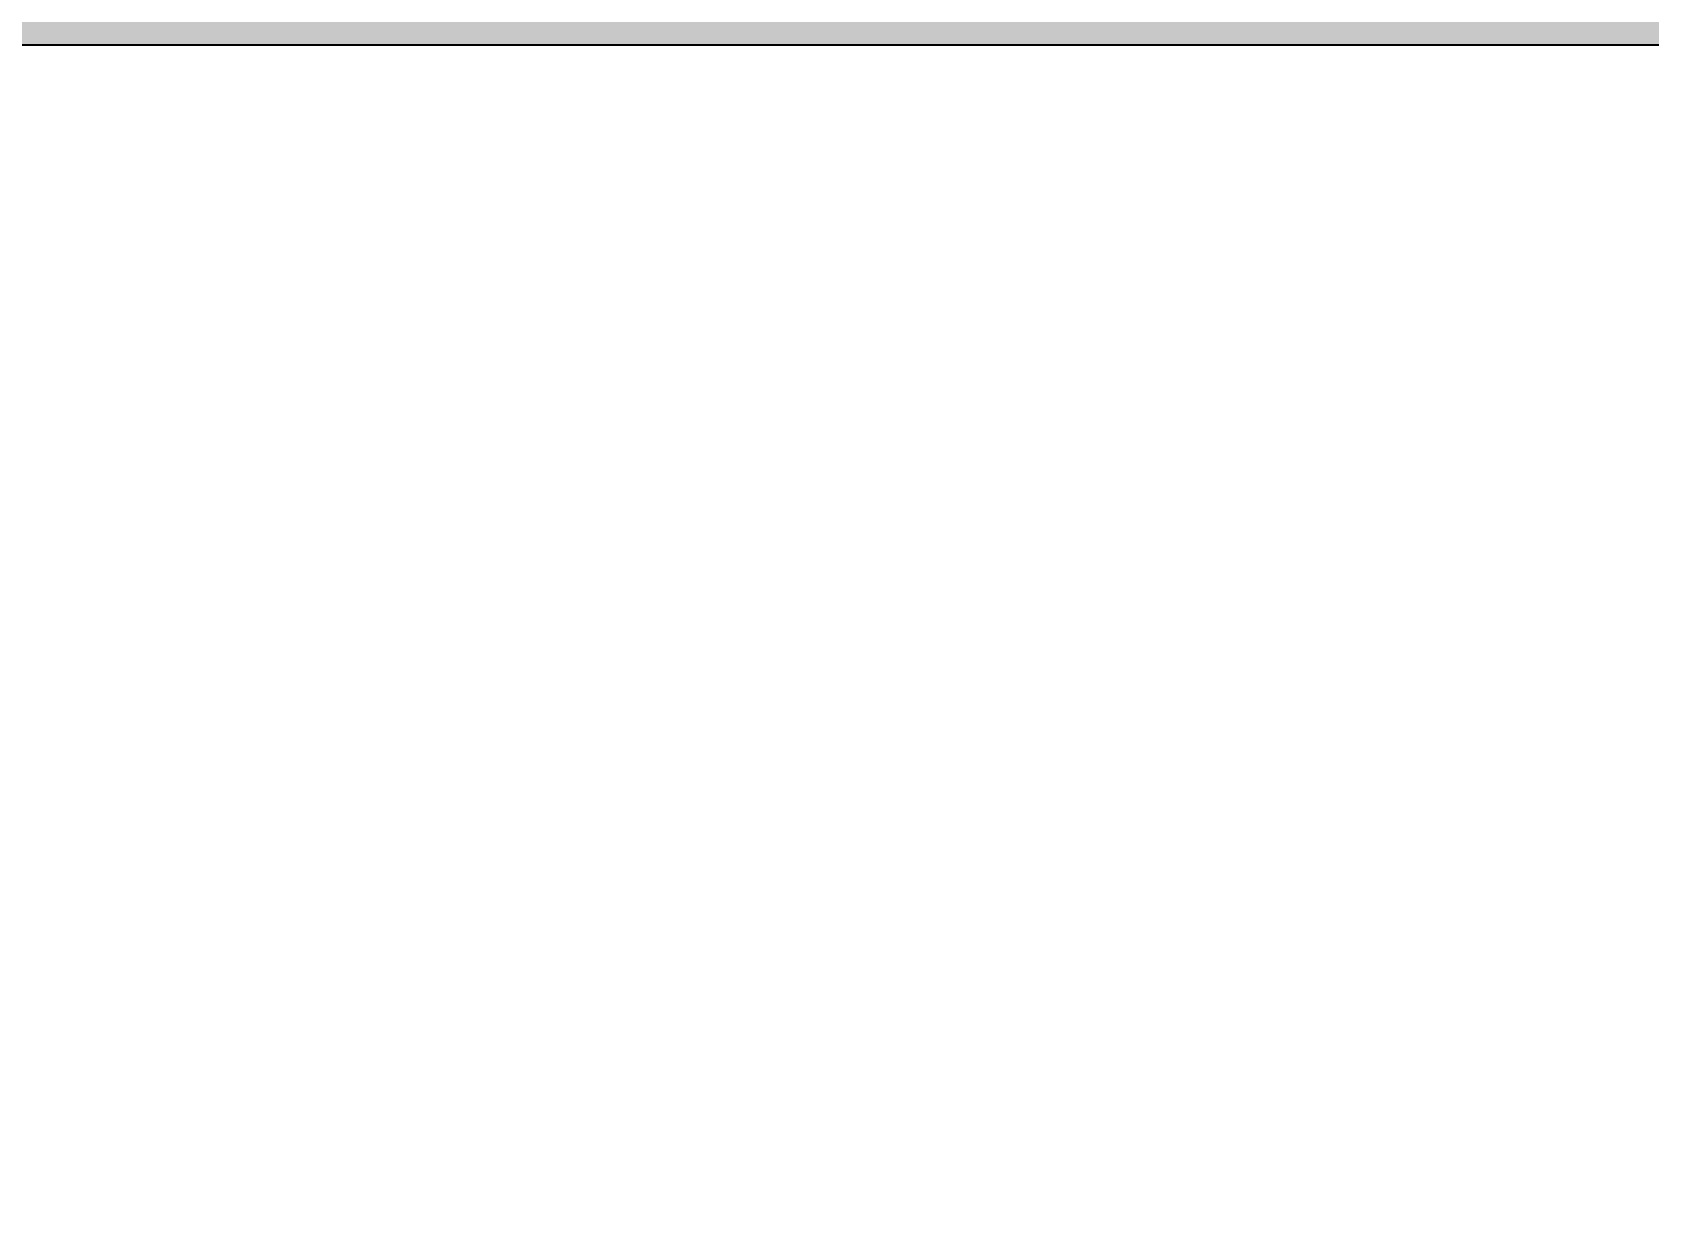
# Model space of a CAD drawing. Header units: millimetres. Extents: x -179928 to 528275, y -469666 to 511935.
# Drawn here: x 6782 to 7347, y 110838 to 111249 of the extents above; entities that cross this region are included whole.
import ezdxf

# ---------------------------------------------------------------- set-up
doc = ezdxf.new("R2010")
doc.units = ezdxf.units.MM
doc.linetypes.add('DASHED', pattern=[0.75, 0.5, -0.25])
for name, color, linetype in [('ad-Elevation 10', 8, 'Continuous'), ('ad-Furniture', 8, 'Continuous'), ('ad-Lvl-Plinth', 30, 'Continuous'), ('ad-Text main', 7, 'Continuous')]:
    doc.layers.add(name, color=color, linetype=linetype)
doc.layers.add('ad-Landscape', color=94, linetype='Continuous', lineweight=35)
doc.layers.add('ad-Landscape 2', color=7, linetype='Continuous', lineweight=35, true_color=0x264c00)
doc.styles.add('Sections_The woods Site plan_Entrances$0$Standard', font='arial.ttf')
doc.styles.get("Standard").update_dxf_attribs({"font": 'arial.ttf'})

# ---------------------------------------------------------------- blocks, each defined once
blk = doc.blocks.new('bamboo')
at = {"layer": 'ad-Landscape 2'}
for points in [[(119.4, 1423.2), (261.4, 1496.7), (147.9, 1388.7), (126.6, 1414.5)], [(581.6, 1302), (532.2, 1449.6), (555.7, 1280.7), (581.6, 1302)], [(597.3, 1300.4), (739.2, 1374), (625.7, 1265.9), (604.4, 1291.8)], [(704.4, 1206.5), (655.1, 1354.1), (678.6, 1185.2), (704.4, 1206.5)], [(772.7, 1165.6), (723.3, 1313.2), (746.9, 1144.3), (772.7, 1165.6)], [(557.2, 1296.4), (585.7, 1261.9), (425.4, 1245.7), (548.6, 1289.3)], [(720.2, 1205), (862.1, 1278.5), (748.6, 1170.5), (727.3, 1196.4)], [(303.5, 1094), (304.2, 1253.9), (347.3, 1103.2), (314.4, 1096.3)], [(535.5, 1235), (555.3, 1193.4), (446.4, 1132.5), (542.6, 1226.4)], [(788.4, 1164.1), (930.3, 1237.6), (816.9, 1129.6), (795.5, 1155.5)], [(645.6, 1224.3), (724.2, 1216.7), (635.4, 1201.5), (637, 1217.2)], [(581.2, 1214.7), (570.7, 1104.6), (611.1, 1195.9), (588.3, 1206.1)], [(680.1, 1200.9), (708.6, 1166.4), (548.3, 1150.2), (671.5, 1193.8)], [(393.3, 1101.5), (436.5, 1167.6), (408.8, 1082), (395.6, 1090.6)], [(748.4, 1160), (776.8, 1125.5), (616.6, 1109.3), (739.8, 1152.9)], [(639.6, 1161.5), (633.5, 1098.6), (650.8, 1112.8), (646.7, 1152.8)], [(658.4, 1139.6), (678.2, 1098), (569.2, 1037.1), (665.5, 1130.9)], [(768.4, 1128.9), (847.1, 1121.3), (758.3, 1106.1), (759.8, 1121.8)], [(704, 1119.3), (693.5, 1009.2), (734, 1100.5), (711.2, 1110.6)], [(892.5, 987.3), (858.6, 958.2), (839.1, 1118), (885.2, 995.8)], [(726.6, 1098.6), (746.5, 1057), (637.5, 996.2), (733.8, 1090)], [(830.7, 1007.8), (789.5, 987.1), (726.4, 1094.8), (822.2, 1000.5)], [(836.7, 1088), (915.3, 1080.4), (826.6, 1065.2), (828.1, 1080.9)], [(772.3, 1078.4), (761.8, 968.3), (802.3, 1059.6), (779.4, 1069.7)], [(288.5, 1056.7), (332.3, 1065.9), (272.3, 916.4), (290.8, 1045.7)], [(446.2, 1067), (499.2, 1032.5), (494.6, 1054.4), (457.2, 1069.3)], [(762.4, 1066), (756.4, 1003.1), (773.6, 1017.3), (769.5, 1057.4)], [(372, 1040), (464.6, 979.6), (402.5, 1057.8), (382.9, 1042.3)], [(830.7, 1025.1), (824.7, 962.2), (841.9, 976.4), (837.8, 1016.5)], [(898.5, 963.1), (1045.1, 1015.5), (876.7, 988.5), (898.5, 963.1)], [(332.8, 1008.9), (378.9, 1007.2), (382.3, 882.5), (343.8, 1011.2)], [(811.3, 961.7), (701, 970), (793.1, 931.4), (802.8, 954.4)], [(379.6, 856.1), (422.9, 922.2), (395.2, 836.5), (381.9, 845.1)]]:
    blk.add_lwpolyline(points, dxfattribs=at)
blk = doc.blocks.new('zw$DAD3')
at = {"true_color": 0x7f5f3f, "transparency": 33554610}
h = blk.add_hatch(dxfattribs=at)
h.set_pattern_fill('DOTS', color=37, scale=20, angle=360)
h.set_pattern_definition([(360, (-800139.518, 271344.397), (15.875, 31.75), [0, -31.75])])
h.paths.add_polyline_path([(450, -2530), (2915, -2530), (2915, -450), (450, -450)])
at = {"layer": 'ad-Elevation 10', "linetype": 'DASHED'}
for points in [[(0, -943.33), (3365, -943.33)], [(0, -1043.33), (3365, -1043.33)]]:
    blk.add_lwpolyline(points, dxfattribs=at)
at = {"layer": 'ad-Landscape', "linetype": 'Continuous', "xscale": 0.473259546584505, "yscale": 0.473259546584505, "zscale": 0.473259546584505, "rotation": 359.9999999999999}
blk.add_blockref('bamboo', (1292.6, -1624.94), dxfattribs=at)
at = {"layer": 'ad-Text main', "insert": (1759.1, -1302.07), "char_height": 100, "width": 1547.8425, "attachment_point": 5, "bg_fill": 2}
blk.add_mtext("13'-9'' x 12'-10''", dxfattribs=at)
blk = doc.blocks.new('1625_East Villa')
at = {"layer": 'ad-Furniture'}
blk.add_blockref('zw$DAD3', (3610, 8185), dxfattribs=at)
blk = doc.blocks.new("All Plot's Villa Plans")
at = {"ltscale": 5, "rotation": 352.4703876422526}
blk.add_blockref('1625_East Villa', (851.96, 104581.7), dxfattribs=at)
blk = doc.blocks.new('zw$63CD')
at = {"layer": 'ad-Lvl-Plinth', "insert": (15015.79, 10547.19), "char_height": 1269.9849, "width": 5416.267, "attachment_point": 5, "style": 'Sections_The woods Site plan_Entrances$0$Standard', "bg_fill": 19, "box_fill_scale": 1.5, "bg_fill_color": 257, "bg_fill_transparency": 0}
blk.add_mtext('\\pxt4;499.99', dxfattribs=at)

msp = doc.modelspace()

# ---------------------------------------------------------------- block references
at = {"ltscale": 5}
msp.add_blockref("All Plot's Villa Plans", (0, 0), dxfattribs=at)

# ---------------------------------------------------------------- next in the draw order: block references
at = {"layer": 'ad-Lvl-Plinth', "ltscale": 5}
msp.add_blockref('zw$63CD', (-5982.94, 99418.55), dxfattribs=at)

doc.saveas('drawing.dxf')
